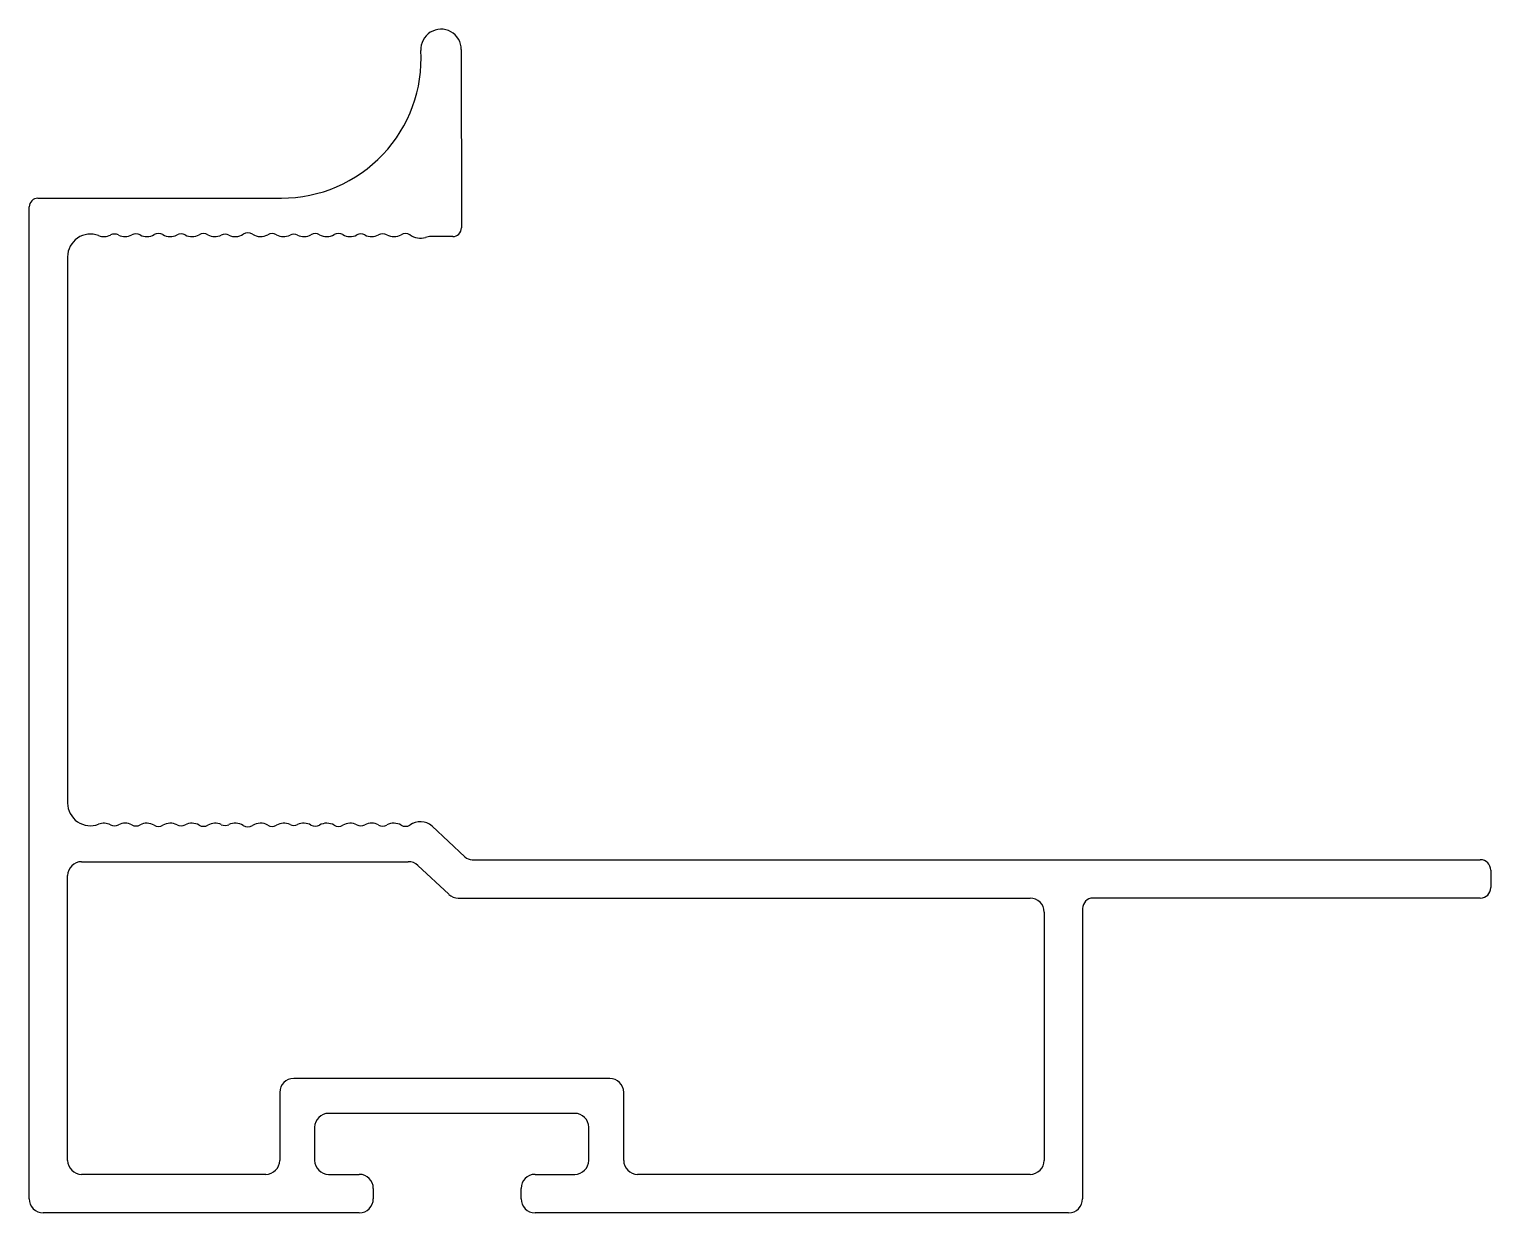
# Model space of a CAD drawing. Extents: x 1.3 to 43.1, y 1.3 to 35.1.
import ezdxf

# ---------------------------------------------------------------- set-up
doc = ezdxf.new("R2010")
doc.units = 0
doc.layers.get('0').update_dxf_attribs({"linetype": 'CONTINUOUS'})

msp = doc.modelspace()

# ---------------------------------------------------------------- linework, layer by layer
for p, q in [((13.629, 34.567), (13.634, 29.459)), ((1.513, 30.309), (8.479, 30.309)), ((1.263, 1.662), (1.263, 30.059)), ((13.384, 29.209), (12.759, 29.209)), ((2.363, 28.63), (2.363, 12.992)), ((12.794, 12.331), (13.735, 11.452)), ((2.763, 11.314), (12.113, 11.314)), ((13.94, 11.371), (42.796, 11.371)), ((2.363, 2.762), (2.363, 10.914)), ((12.386, 11.206), (13.272, 10.379)), ((43.096, 11.071), (43.096, 10.571)), ((13.545, 10.271), (29.912, 10.271)), ((42.796, 10.271), (31.712, 10.271)), ((30.312, 9.871), (30.312, 2.762)), ((31.412, 9.971), (31.412, 1.662)), ((17.878, 5.109), (8.833, 5.109)), ((8.433, 4.709), (8.433, 2.762)), ((18.278, 2.762), (18.278, 4.709)), ((16.878, 4.109), (9.833, 4.109)), ((9.433, 3.709), (9.433, 2.762)), ((17.278, 2.762), (17.278, 3.709)), ((8.033, 2.362), (2.763, 2.362)), ((9.833, 2.362), (10.711, 2.362)), ((15.742, 2.362), (16.878, 2.362)), ((29.912, 2.362), (18.678, 2.362)), ((11.111, 1.962), (11.111, 1.662)), ((15.342, 1.662), (15.342, 1.962)), ((10.711, 1.262), (1.663, 1.262)), ((31.012, 1.262), (15.742, 1.262))]:
    msp.add_line(p, q)
for centre, radius, start, end in [((13.051, 34.567), 0.579, 0.0571, 183.2333), ((8.479, 34.309), 4, 270, 3.2333), ((1.513, 30.059), 0.25, 90, 180), ((4.318, 29.036), 0.25, 62.0962, 117.9038), ((4.964, 29.049), 0.25, 59.8738, 120.1262), ((5.609, 29.035), 0.25, 62.29, 117.71), ((6.25, 29.046), 0.25, 60.2752, 119.7248), ((7.521, 29.065), 0.25, 57.2323, 122.7677), ((8.214, 29.047), 0.25, 60.0834, 119.9166), ((9.451, 29.045), 0.25, 60.4839, 119.5161), ((10.114, 29.048), 0.25, 59.9059, 120.0941), ((10.756, 29.034), 0.25, 62.4635, 117.5365), ((11.382, 29.039), 0.25, 61.5013, 118.4987), ((12.033, 29.047), 0.25, 60.1038, 119.8962), ((13.384, 29.459), 0.25, 270, 0), ((3.013, 28.63), 0.65, 68.8604, 180), ((3.398, 29.625), 0.417, 248.8604, 297.1222), ((3.702, 29.032), 0.25, 62.8778, 117.1222), ((4.006, 29.625), 0.417, 242.8778, 297.9038), ((4.63, 29.625), 0.417, 242.0962, 300.1262), ((5.299, 29.625), 0.417, 239.8738, 297.71), ((5.919, 29.625), 0.417, 242.29, 299.7248), ((6.58, 29.625), 0.417, 240.2752, 295.7765), ((6.87, 29.025), 0.25, 64.2235, 115.7765), ((7.16, 29.625), 0.417, 244.2235, 302.7677), ((7.882, 29.625), 0.417, 237.2323, 299.9166), ((8.547, 29.625), 0.417, 240.0834, 295.5807), ((8.835, 29.024), 0.25, 64.4193, 115.5807), ((9.122, 29.625), 0.417, 244.4193, 299.5161), ((9.779, 29.625), 0.417, 240.4839, 300.0941), ((10.448, 29.625), 0.417, 239.9059, 297.5365), ((11.064, 29.625), 0.417, 242.4635, 298.4987), ((11.701, 29.625), 0.417, 241.5013, 299.8962), ((12.459, 29.665), 0.501, 233.0616, 287.422), ((12.759, 28.709), 0.5, 90, 107.422), ((3.013, 12.992), 0.65, 180, 291.1396), ((3.398, 11.998), 0.417, 62.8778, 111.1396), ((3.702, 12.591), 0.25, 242.8778, 297.1222), ((4.006, 11.998), 0.417, 62.0962, 117.1222), ((4.318, 12.587), 0.25, 242.0962, 297.9038), ((4.63, 11.998), 0.417, 59.8738, 117.9038), ((4.964, 12.574), 0.25, 239.8738, 300.1262), ((5.299, 11.998), 0.417, 62.29, 120.1262), ((5.609, 12.588), 0.25, 242.29, 297.71), ((5.919, 11.998), 0.417, 60.2752, 117.71), ((6.25, 12.576), 0.25, 240.2752, 299.7248), ((6.58, 11.998), 0.417, 64.2235, 119.7248), ((6.87, 12.598), 0.25, 244.2235, 295.7765), ((7.16, 11.998), 0.417, 57.2323, 115.7765), ((7.521, 12.558), 0.25, 237.2323, 302.7677), ((7.882, 11.998), 0.417, 60.0834, 122.7677), ((8.214, 12.575), 0.25, 240.0834, 299.9166), ((8.547, 11.998), 0.417, 64.4193, 119.9166), ((8.835, 12.599), 0.25, 244.4193, 295.5807), ((9.122, 11.998), 0.417, 60.4839, 115.5807), ((9.451, 12.578), 0.25, 240.4839, 299.5161), ((9.779, 11.998), 0.417, 59.9059, 119.5161), ((10.114, 12.574), 0.25, 239.9059, 300.0941), ((10.448, 11.998), 0.417, 62.4635, 120.0941), ((10.756, 12.589), 0.25, 242.4635, 297.5365), ((11.064, 11.998), 0.417, 61.5013, 117.5365), ((11.382, 12.583), 0.25, 241.5013, 298.4987), ((11.701, 11.998), 0.417, 60.1038, 118.4987), ((12.033, 12.576), 0.25, 240.1038, 299.8962), ((12.459, 11.958), 0.501, 48.0102, 126.9384), ((2.763, 10.914), 0.4, 90, 180), ((12.113, 10.914), 0.4, 46.9414, 90), ((13.94, 11.671), 0.3, 226.9414, 270), ((42.796, 11.071), 0.3, 0, 90), ((42.796, 10.571), 0.3, 270, 0), ((13.545, 10.671), 0.4, 226.9414, 270), ((29.912, 9.871), 0.4, 0, 90), ((31.712, 9.971), 0.3, 90, 180), ((8.833, 4.709), 0.4, 90, 180), ((17.878, 4.709), 0.4, 0, 90), ((9.833, 3.709), 0.4, 90, 180), ((16.878, 3.709), 0.4, 0, 90), ((2.763, 2.762), 0.4, 180, 270), ((8.033, 2.762), 0.4, 270, 0), ((9.833, 2.762), 0.4, 180, 270), ((16.878, 2.762), 0.4, 270, 0), ((18.678, 2.762), 0.4, 180, 270), ((29.912, 2.762), 0.4, 270, 0), ((10.711, 1.962), 0.4, 0, 90), ((15.742, 1.962), 0.4, 90, 180), ((1.663, 1.662), 0.4, 180, 270), ((10.711, 1.662), 0.4, 270, 0), ((15.742, 1.662), 0.4, 180, 270), ((31.012, 1.662), 0.4, 270, 0)]:
    msp.add_arc(centre, radius, start, end)

doc.saveas('drawing.dxf')
